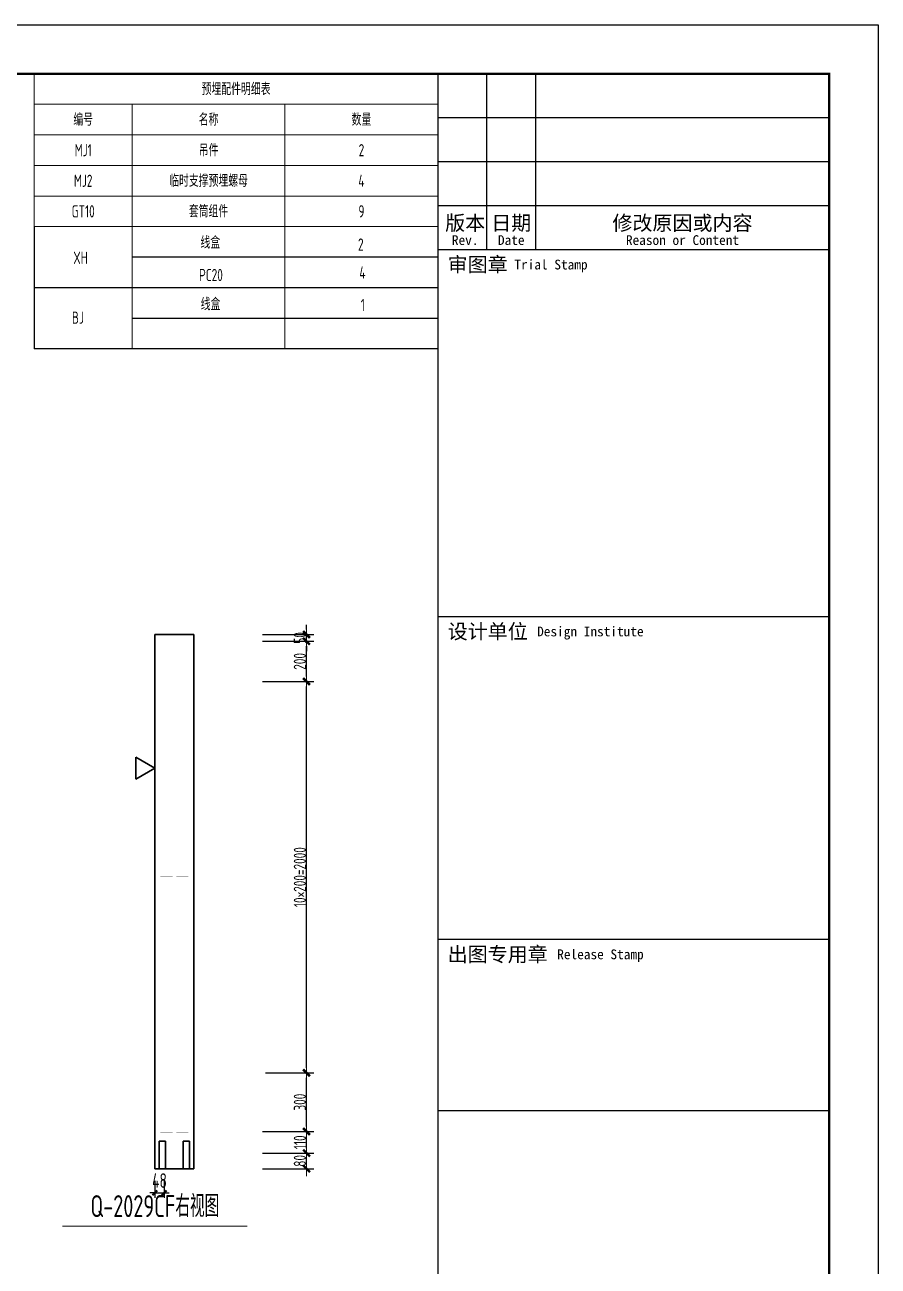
# Model space of a CAD drawing. Extents: x -85320 to 1679916, y -1321939 to 627.
# Drawn here: x 1184297 to 1201740, y -1170247 to -1144872 of the extents above; entities that cross this region are included whole.
import ezdxf
from ezdxf.enums import TextEntityAlignment as Align

# ---------------------------------------------------------------- set-up
doc = ezdxf.new("R2010")
doc.units = 0
doc.header["$LTSCALE"] = 1000
for name, color, linetype in [('BORDER', 7, 'Continuous'), ('手孔标注', 3, 'Continuous'), ('打印线框', 7, 'Continuous'), ('拉模', 7, 'Continuous'), ('砼墙', 3, 'Continuous')]:
    doc.layers.add(name, color=color, linetype=linetype)
for name, color, linetype, lineweight in [('参数表文字', 7, 'Continuous', 18), ('预制墙图名', 7, 'Continuous', 18), ('预制墙墙身水平筋', 130, 'Continuous', 18), ('预制墙墙身纵向受力筋', 1, 'Continuous', 18), ('预制墙详图标注', 3, 'Continuous', 18), ('预制墙详图轮廓', 3, 'Continuous', 35)]:
    doc.layers.add(name, color=color, linetype=linetype, lineweight=lineweight)
doc.styles.add('TSSD_Dimension', font='tssdeng.shx', dxfattribs={"width": 0.7, "bigfont": 'hztxt.shx'})
doc.styles.add('TSSD_Rein', font='Tssdeng.shx', dxfattribs={"width": 0.7, "bigfont": 'hztxt.shx'})
doc.styles.add('样式 1', font='yjkeng.shx', dxfattribs={"width": 0.7, "bigfont": 'yjkchn.shx'})
doc.styles.add('样式 2', font='yjkeng.shx', dxfattribs={"width": 0.7, "bigfont": 'yjkchn.shx'})
doc.styles.add('设计院一', font='', dxfattribs={"width": 0.8})
doc.styles.get('设计院一').set_extended_font_data('SimSun')
doc.dimstyles.new('标注', dxfattribs={"dimtxt": 300, "dimasz": 100, "dimexe": 100, "dimexo": 250, "dimgap": 100, "dimtad": 1, "dimdec": 0, "dimlfac": 0.25, "dimzin": 0, "dimdsep": 46, "dimtxsty": 'TSSD_Dimension', "dimblk": 'ARCHTICK', "dimcen": 0, "dimdle": 100, "dimclrt": 7, "dimadec": 0, "dimazin": 0, "dimtfac": 1, "dimtdec": 0, "dimtix": 1, "dimtmove": 2, "dimatfit": 3, "dimfxl": 1, "dimtolj": 1, "dimtzin": 0, "dimarcsym": 0})
doc.dimstyles.new('盈建科结构', dxfattribs={"dimscale": 100, "dimtxt": 2.5, "dimasz": 1, "dimexe": 1.5, "dimexo": 0.625, "dimgap": 0.1, "dimtad": 1, "dimdec": 0, "dimrnd": 1, "dimzin": 0, "dimdsep": 46, "dimtxsty": '样式 1', "dimblk": '_yjkbk', "dimblk1": 'ARCHTICK', "dimblk2": 'ARCHTICK', "dimcen": 0.09, "dimadec": 0, "dimazin": 0, "dimtfac": 1, "dimtdec": 4, "dimtix": 1, "dimtmove": 2, "dimatfit": 3, "dimfxl": 1, "dimtolj": 1, "dimtzin": 0, "dimarcsym": 0})

# ---------------------------------------------------------------- blocks, each defined once
blk = doc.blocks.new('_yjkbk')
blk.add_line((-1, 0), (1.5, 0))
blk.add_lwpolyline([(-0.7, -0.7, 0.5, 0.5, 0), (0.7, 0.7, 0.5, 0.5, 0)], format="xyseb")
blk = doc.blocks.new('*D4556')
at = {"layer": 'Defpoints', "color": 0, "transparency": 16777216}
for p in [(1189154, -1167934), (1190054, -1167934), (1189154, -1168254)]:
    blk.add_point(p, dxfattribs=at)
at = {"layer": '预制墙详图标注', "color": 0, "lineweight": -2, "transparency": 16777216}
for p, q in [((1189154, -1167934), (1190204, -1167934)), ((1189154, -1168254), (1190204, -1168254)), ((1190054, -1168154), (1190054, -1168034))]:
    blk.add_line(p, q, dxfattribs=at)
at = {"layer": '预制墙详图标注', "color": 0, "lineweight": -2, "transparency": 16777216, "xscale": 100, "yscale": 100, "zscale": 100}
for p, rotation in [((1190054, -1167934), 90), ((1190054, -1168254), 270)]:
    blk.add_blockref('_yjkbk', p, dxfattribs=dict(at, rotation=rotation))
at = {"layer": '预制墙详图标注', "color": 0, "transparency": 16777216, "insert": (1190044, -1168094), "char_height": 250, "attachment_point": 8, "rotation": 90, "style": '样式 1'}
blk.add_mtext('\\A1;80', dxfattribs=at)
blk = doc.blocks.new('_ArchTick')
at = {"color": 0, "linetype": 'ByBlock', "const_width": 0.4}
blk.add_lwpolyline([(-0.5, -0.5), (0.5, 0.5)], dxfattribs=at)
blk = doc.blocks.new('*D4557')
at = {"layer": 'Defpoints', "color": 0, "transparency": 16777216}
for p in [(1189154, -1167494), (1190054, -1167494), (1189154, -1167934)]:
    blk.add_point(p, dxfattribs=at)
at = {"layer": '预制墙详图标注', "color": 0, "lineweight": -2, "transparency": 16777216}
for p, q in [((1189154, -1167494), (1190204, -1167494)), ((1190054, -1167834), (1190054, -1167594)), ((1189154, -1167934), (1190204, -1167934))]:
    blk.add_line(p, q, dxfattribs=at)
at = {"layer": '预制墙详图标注', "color": 0, "lineweight": -2, "transparency": 16777216, "xscale": 100, "yscale": 100, "zscale": 100}
for p, rotation in [((1190054, -1167494), 90), ((1190054, -1167934), 270)]:
    blk.add_blockref('_yjkbk', p, dxfattribs=dict(at, rotation=rotation))
at = {"layer": '预制墙详图标注', "color": 0, "transparency": 16777216, "insert": (1190044, -1167714), "char_height": 250, "attachment_point": 8, "rotation": 90, "style": '样式 1'}
blk.add_mtext('\\A1;110', dxfattribs=at)
blk = doc.blocks.new('*D4558')
at = {"layer": 'Defpoints', "color": 0, "transparency": 16777216}
for p in [(1189154, -1166294), (1190054, -1166294), (1189154, -1167494)]:
    blk.add_point(p, dxfattribs=at)
at = {"layer": '预制墙详图标注', "color": 0, "lineweight": -2, "transparency": 16777216}
for p, q in [((1189216, -1166294), (1190204, -1166294)), ((1190054, -1167394), (1190054, -1166394)), ((1189216, -1167494), (1190204, -1167494))]:
    blk.add_line(p, q, dxfattribs=at)
at = {"layer": '预制墙详图标注', "color": 0, "lineweight": -2, "transparency": 16777216, "xscale": 100, "yscale": 100, "zscale": 100}
for p, rotation in [((1190054, -1166294), 90), ((1190054, -1167494), 270)]:
    blk.add_blockref('_yjkbk', p, dxfattribs=dict(at, rotation=rotation))
at = {"layer": '预制墙详图标注', "color": 0, "transparency": 16777216, "insert": (1190044, -1166894), "char_height": 250, "attachment_point": 8, "rotation": 90, "style": '样式 1'}
blk.add_mtext('\\A1;300', dxfattribs=at)
blk = doc.blocks.new('*D4559')
at = {"layer": 'Defpoints', "color": 0, "transparency": 16777216}
for p in [(1189154, -1158294), (1190054, -1158294), (1189154, -1166294)]:
    blk.add_point(p, dxfattribs=at)
at = {"layer": '预制墙详图标注', "color": 0, "lineweight": -2, "transparency": 16777216}
for p, q in [((1189216, -1158294), (1190204, -1158294)), ((1190054, -1166194), (1190054, -1158394)), ((1189216, -1166294), (1190204, -1166294))]:
    blk.add_line(p, q, dxfattribs=at)
at = {"layer": '预制墙详图标注', "color": 0, "lineweight": -2, "transparency": 16777216, "xscale": 100, "yscale": 100, "zscale": 100}
for p, rotation in [((1190054, -1158294), 90), ((1190054, -1166294), 270)]:
    blk.add_blockref('_yjkbk', p, dxfattribs=dict(at, rotation=rotation))
at = {"layer": '预制墙详图标注', "color": 0, "transparency": 16777216, "insert": (1190044, -1162294), "char_height": 250, "attachment_point": 8, "rotation": 90, "style": '样式 1'}
blk.add_mtext('\\A1;10×200=2000', dxfattribs=at)
blk = doc.blocks.new('*D4574')
at = {"layer": 'Defpoints', "color": 0, "transparency": 16777216}
for p in [(1186954, -1168254), (1187146, -1168254), (1187146, -1168747)]:
    blk.add_point(p, dxfattribs=at)
at = {"layer": '手孔标注', "color": 0, "lineweight": -2, "transparency": 16777216}
for p, q in [((1186954, -1168504), (1186954, -1168847)), ((1187146, -1168504), (1187146, -1168847)), ((1186954, -1168747), (1186854, -1168747)), ((1186954, -1168747), (1187146, -1168747)), ((1187146, -1168747), (1187246, -1168747))]:
    blk.add_line(p, q, dxfattribs=at)
at = {"layer": '手孔标注', "color": 0, "lineweight": -2, "transparency": 16777216, "xscale": 100, "yscale": 100, "zscale": 100}
blk.add_blockref('_ArchTick', (1186954, -1168747), dxfattribs=at)
at = {"layer": '手孔标注', "color": 0, "lineweight": -2, "transparency": 16777216, "xscale": 100, "yscale": 100, "zscale": 100, "rotation": 180}
blk.add_blockref('_ArchTick', (1187146, -1168747), dxfattribs=at)
at = {"layer": '手孔标注', "color": 7, "lineweight": 0, "transparency": 16777216, "insert": (1187050, -1168497), "char_height": 300, "attachment_point": 5, "style": 'TSSD_Dimension'}
blk.add_mtext('\\A1;48', dxfattribs=at)
blk = doc.blocks.new('*D4591')
at = {"layer": 'Defpoints', "color": 0, "transparency": 16777216}
for p in [(1189154, -1157474), (1190054, -1157474), (1189154, -1158294)]:
    blk.add_point(p, dxfattribs=at)
at = {"layer": '预制墙详图标注', "color": 0, "lineweight": -2, "transparency": 16777216}
for p, q in [((1189154, -1157474), (1190204, -1157474)), ((1190054, -1158194), (1190054, -1157574)), ((1189154, -1158294), (1190204, -1158294))]:
    blk.add_line(p, q, dxfattribs=at)
at = {"layer": '预制墙详图标注', "color": 0, "lineweight": -2, "transparency": 16777216, "xscale": 100, "yscale": 100, "zscale": 100}
for p, rotation in [((1190054, -1157474), 90), ((1190054, -1158294), 270)]:
    blk.add_blockref('_yjkbk', p, dxfattribs=dict(at, rotation=rotation))
at = {"layer": '预制墙详图标注', "color": 0, "transparency": 16777216, "insert": (1190044, -1157884), "char_height": 250, "attachment_point": 8, "rotation": 90, "style": '样式 1'}
blk.add_mtext('\\A1;200', dxfattribs=at)
blk = doc.blocks.new('*D4592')
at = {"layer": 'Defpoints', "color": 0, "transparency": 16777216}
for p in [(1189154, -1157334), (1190054, -1157334), (1189154, -1157474)]:
    blk.add_point(p, dxfattribs=at)
at = {"layer": '预制墙详图标注', "color": 0, "lineweight": -2, "transparency": 16777216}
for p, q in [((1189154, -1157334), (1190204, -1157334)), ((1190054, -1157234), (1190054, -1157134)), ((1190054, -1157474), (1190054, -1157334)), ((1189154, -1157474), (1190204, -1157474)), ((1190054, -1157574), (1190054, -1157674))]:
    blk.add_line(p, q, dxfattribs=at)
at = {"layer": '预制墙详图标注', "color": 0, "lineweight": -2, "transparency": 16777216, "xscale": 100, "yscale": 100, "zscale": 100}
for p, rotation in [((1190054, -1157334), 270), ((1190054, -1157474), 90)]:
    blk.add_blockref('_yjkbk', p, dxfattribs=dict(at, rotation=rotation))
at = {"layer": '预制墙详图标注', "color": 0, "transparency": 16777216, "insert": (1190044, -1157404), "char_height": 250, "attachment_point": 8, "rotation": 90, "style": '样式 1'}
blk.add_mtext('\\A1;50', dxfattribs=at)
blk = doc.blocks.new('图框1')
at = {"color": 7}
for p, q in [((1433679, -783089), (1425679, -783089)), ((1425679, -783089), (1425679, -823089)), ((1426679, -786689), (1426679, -783089)), ((1427679, -786689), (1427679, -783089)), ((1433679, -783089), (1433679, -823089)), ((1433679, -823089), (1433679, -783089)), ((1433679, -783089), (1433679, -823089)), ((1433679, -823089), (1433679, -783089)), ((1433679, -783989), (1425679, -783989)), ((1433679, -784889), (1425679, -784889)), ((1433679, -785789), (1425679, -785789)), ((1433679, -786689), (1425679, -786689)), ((1433679, -794189), (1425679, -794189)), ((1433679, -800789), (1425679, -800789)), ((1433679, -804289), (1425679, -804289))]:
    blk.add_line(p, q, dxfattribs=at)
at = {"layer": 'BORDER', "const_width": 50}
blk.add_lwpolyline([(1377779, -823089), (1377779, -783089), (1433679, -783089), (1433679, -823089)], close=True, dxfattribs=at)
at = {"color": 7, "style": '设计院一'}
for s, height, p in [('版本', 300, (1426237, -786289)), ('日期', 300, (1427179, -786289)), ('修改原因或内容', 300, (1430679, -786289)), ('Rev.', 200, (1426237, -786589)), ('Date', 200, (1427179, -786589)), ('Reason or Content', 200, (1430679, -786589))]:
    blk.add_text(s, height=height, dxfattribs=at).set_placement(p, align=Align.CENTER)
for s, height, p in [('审图章', 300, (1425879, -786989)), ('Trial Stamp', 200, (1427243, -786989)), ('设计单位', 300, (1425879, -794489)), ('Design Institute', 200, (1427708, -794489)), ('出图专用章', 300, (1425879, -801089)), ('Release Stamp', 200, (1428118, -801089))]:
    blk.add_text(s, height=height, dxfattribs=at).set_placement(p, align=Align.MIDDLE_LEFT)

msp = doc.modelspace()

# ---------------------------------------------------------------- linework, layer by layer
at = {"layer": '参数表文字', "lineweight": 18}
for p, q in [((1184489.778, -1145871.678), (1192739.778, -1145871.678)), ((1184489.778, -1145871.678), (1184489.778, -1146496.678)), ((1192739.778, -1145871.678), (1192739.778, -1146496.678)), ((1184489.778, -1146496.678), (1192739.778, -1146496.678)), ((1184489.778, -1146496.678), (1186489.778, -1146496.678)), ((1184489.778, -1146496.678), (1184489.778, -1147121.678)), ((1186489.778, -1146496.678), (1186489.778, -1147121.678)), ((1186489.778, -1146496.678), (1189614.778, -1146496.678)), ((1189614.778, -1146496.678), (1189614.778, -1147121.678)), ((1189614.778, -1146496.678), (1192739.778, -1146496.678)), ((1192739.778, -1146496.678), (1192739.778, -1147121.678)), ((1184489.778, -1147121.678), (1186489.778, -1147121.678)), ((1184489.778, -1147121.678), (1186489.778, -1147121.678)), ((1184489.778, -1147121.678), (1184489.778, -1147746.678)), ((1186489.778, -1147121.678), (1189614.778, -1147121.678)), ((1186489.778, -1147121.678), (1186489.778, -1147746.678)), ((1186489.778, -1147121.678), (1189614.778, -1147121.678)), ((1189614.778, -1147121.678), (1192739.778, -1147121.678)), ((1189614.778, -1147121.678), (1189614.778, -1147746.678)), ((1189614.778, -1147121.678), (1192739.778, -1147121.678)), ((1192739.778, -1147121.678), (1192739.778, -1147746.678)), ((1184489.778, -1147746.678), (1186489.778, -1147746.678)), ((1184489.778, -1147746.678), (1186489.778, -1147746.678)), ((1184489.778, -1147746.678), (1184489.778, -1148371.678)), ((1186489.778, -1147746.678), (1189614.778, -1147746.678)), ((1186489.778, -1147746.678), (1186489.778, -1148371.678)), ((1186489.778, -1147746.678), (1189614.778, -1147746.678)), ((1189614.778, -1147746.678), (1192739.778, -1147746.678)), ((1189614.778, -1147746.678), (1189614.778, -1148371.678)), ((1189614.778, -1147746.678), (1192739.778, -1147746.678)), ((1192739.778, -1147746.678), (1192739.778, -1148371.678)), ((1184489.778, -1148371.678), (1186489.778, -1148371.678)), ((1184489.778, -1148371.678), (1186489.778, -1148371.678)), ((1184489.778, -1148371.678), (1184489.778, -1148996.678)), ((1186489.778, -1148371.678), (1189614.778, -1148371.678)), ((1186489.778, -1148371.678), (1186489.778, -1148996.678)), ((1186489.778, -1148371.678), (1189614.778, -1148371.678)), ((1189614.778, -1148371.678), (1192739.778, -1148371.678)), ((1189614.778, -1148371.678), (1189614.778, -1148996.678)), ((1189614.778, -1148371.678), (1192739.778, -1148371.678)), ((1192739.778, -1148371.678), (1192739.778, -1148996.678)), ((1184489.778, -1148996.678), (1186489.778, -1148996.678)), ((1186489.778, -1148996.678), (1189614.778, -1148996.678)), ((1186489.778, -1148996.679), (1186489.778, -1149621.679)), ((1189614.778, -1148996.678), (1192739.778, -1148996.678)), ((1189614.778, -1148996.679), (1189614.778, -1149621.679)), ((1186489.778, -1149621.679), (1186489.778, -1150246.679)), ((1189614.778, -1149621.679), (1189614.778, -1150246.679)), ((1186489.778, -1150246.679), (1186489.778, -1150871.679)), ((1189614.778, -1150246.679), (1189614.778, -1150871.679)), ((1186489.778, -1150871.679), (1186489.778, -1151496.679)), ((1189614.778, -1150871.679), (1189614.778, -1151496.679))]:
    msp.add_line(p, q, dxfattribs=at)
at = {"layer": '手孔标注', "color": 0}
for p, q in [((1184489.778, -1148996.679), (1184489.778, -1149621.679)), ((1184489.778, -1149621.679), (1184489.778, -1150246.679)), ((1192739.778, -1149621.679), (1186489.778, -1149621.679)), ((1192739.778, -1150246.679), (1184489.778, -1150246.679)), ((1184489.778, -1150246.679), (1184489.778, -1150871.679)), ((1184489.778, -1150871.679), (1184489.778, -1151496.679)), ((1192739.778, -1150871.679), (1186489.778, -1150871.679)), ((1192739.778, -1151496.679), (1184489.778, -1151496.679))]:
    msp.add_line(p, q, dxfattribs=at)
at = {"layer": '打印线框', "color": 1}
msp.add_lwpolyline([(1142339.778, -1186871.679), (1142339.778, -1144871.679), (1201739.778, -1144871.679), (1201739.778, -1186871.679)], close=True, dxfattribs=at)
at = {"layer": '砼墙', "lineweight": 35}
for p, q in [((1187045.678, -1168254.354), (1187045.678, -1167694.354)), ((1187045.678, -1167694.354), (1187173.678, -1167694.354)), ((1187045.678, -1168254.354), (1187045.678, -1167694.354)), ((1187045.678, -1167694.354), (1187173.678, -1167694.354)), ((1187045.678, -1168254.354), (1187045.678, -1167694.354)), ((1187045.678, -1167694.354), (1187173.678, -1167694.354)), ((1187045.678, -1168254.354), (1187045.678, -1167694.354)), ((1187045.678, -1167694.354), (1187173.678, -1167694.354)), ((1187173.678, -1168254.354), (1187173.678, -1167694.354)), ((1187173.678, -1168254.354), (1187173.678, -1167694.354)), ((1187173.678, -1168254.354), (1187173.678, -1167694.354)), ((1187173.678, -1168254.354), (1187173.678, -1167694.354)), ((1187533.678, -1168254.354), (1187533.678, -1167694.354)), ((1187533.678, -1167694.354), (1187661.678, -1167694.354)), ((1187533.678, -1168254.354), (1187533.678, -1167694.354)), ((1187533.678, -1167694.354), (1187661.678, -1167694.354)), ((1187533.678, -1168254.354), (1187533.678, -1167694.354)), ((1187533.678, -1167694.354), (1187661.678, -1167694.354)), ((1187533.678, -1168254.354), (1187533.678, -1167694.354)), ((1187533.678, -1167694.354), (1187661.678, -1167694.354)), ((1187533.678, -1168254.354), (1187533.678, -1167694.354)), ((1187533.678, -1167694.354), (1187661.678, -1167694.354)), ((1187661.678, -1168254.354), (1187661.678, -1167694.354)), ((1187661.678, -1168254.354), (1187661.678, -1167694.354)), ((1187661.678, -1168254.354), (1187661.678, -1167694.354)), ((1187661.678, -1168254.354), (1187661.678, -1167694.354)), ((1187661.678, -1168254.354), (1187661.678, -1167694.354))]:
    msp.add_line(p, q, dxfattribs=at)
at = {"layer": '预制墙图名', "lineweight": 18}
msp.add_line((1185065.599, -1169429.757), (1188841.756, -1169429.757), dxfattribs=at)
at = {"layer": '预制墙墙身水平筋', "lineweight": 18, "const_width": 0.18}
for points in [[(1187315.395, -1157494.354), (1187065.678, -1157494.354), (1187065.678, -1157454.354), (1187315.395, -1157454.354), (1187315.395, -1157494.354), (1187065.678, -1157494.354), (1187065.678, -1157454.354), (1187315.395, -1157454.354)], [(1187391.961, -1157454.354), (1187641.678, -1157454.354), (1187641.678, -1157494.354), (1187391.961, -1157494.354), (1187391.961, -1157454.354), (1187641.678, -1157454.354), (1187641.678, -1157494.354), (1187391.961, -1157494.354)], [(1187315.395, -1158314.354), (1187065.678, -1158314.354), (1187065.678, -1158274.354), (1187315.395, -1158274.354), (1187315.395, -1158314.354), (1187065.678, -1158314.354), (1187065.678, -1158274.354), (1187315.395, -1158274.354)], [(1187391.961, -1158274.354), (1187641.678, -1158274.354), (1187641.678, -1158314.354), (1187391.961, -1158314.354), (1187391.961, -1158274.354), (1187641.678, -1158274.354), (1187641.678, -1158314.354), (1187391.961, -1158314.354)], [(1187315.395, -1159114.354), (1187065.678, -1159114.354), (1187065.678, -1159074.354), (1187315.395, -1159074.354), (1187315.395, -1159114.354), (1187065.678, -1159114.354), (1187065.678, -1159074.354), (1187315.395, -1159074.354)], [(1187391.961, -1159074.354), (1187641.678, -1159074.354), (1187641.678, -1159114.354), (1187391.961, -1159114.354), (1187391.961, -1159074.354), (1187641.678, -1159074.354), (1187641.678, -1159114.354), (1187391.961, -1159114.354)], [(1187315.395, -1159914.354), (1187065.678, -1159914.354), (1187065.678, -1159874.354), (1187315.395, -1159874.354), (1187315.395, -1159914.354), (1187065.678, -1159914.354), (1187065.678, -1159874.354), (1187315.395, -1159874.354)], [(1187391.961, -1159874.354), (1187641.678, -1159874.354), (1187641.678, -1159914.354), (1187391.961, -1159914.354), (1187391.961, -1159874.354), (1187641.678, -1159874.354), (1187641.678, -1159914.354), (1187391.961, -1159914.354)], [(1187315.395, -1160714.354), (1187065.678, -1160714.354), (1187065.678, -1160674.354), (1187315.395, -1160674.354), (1187315.395, -1160714.354), (1187065.678, -1160714.354), (1187065.678, -1160674.354), (1187315.395, -1160674.354)], [(1187391.961, -1160674.354), (1187641.678, -1160674.354), (1187641.678, -1160714.354), (1187391.961, -1160714.354), (1187391.961, -1160674.354), (1187641.678, -1160674.354), (1187641.678, -1160714.354), (1187391.961, -1160714.354)], [(1187315.395, -1161514.354), (1187065.678, -1161514.354), (1187065.678, -1161474.354), (1187315.395, -1161474.354), (1187315.395, -1161514.354), (1187065.678, -1161514.354), (1187065.678, -1161474.354), (1187315.395, -1161474.354)], [(1187391.961, -1161474.354), (1187641.678, -1161474.354), (1187641.678, -1161514.354), (1187391.961, -1161514.354), (1187391.961, -1161474.354), (1187641.678, -1161474.354), (1187641.678, -1161514.354), (1187391.961, -1161514.354)], [(1187315.395, -1162314.354), (1187065.678, -1162314.354), (1187065.678, -1162274.354), (1187315.395, -1162274.354), (1187315.395, -1162314.354), (1187065.678, -1162314.354), (1187065.678, -1162274.354), (1187315.395, -1162274.354)], [(1187391.961, -1162274.354), (1187641.678, -1162274.354), (1187641.678, -1162314.354), (1187391.961, -1162314.354), (1187391.961, -1162274.354), (1187641.678, -1162274.354), (1187641.678, -1162314.354), (1187391.961, -1162314.354)], [(1187315.395, -1163114.354), (1187065.678, -1163114.354), (1187065.678, -1163074.354), (1187315.395, -1163074.354), (1187315.395, -1163114.354), (1187065.678, -1163114.354), (1187065.678, -1163074.354), (1187315.395, -1163074.354)], [(1187391.961, -1163074.354), (1187641.678, -1163074.354), (1187641.678, -1163114.354), (1187391.961, -1163114.354), (1187391.961, -1163074.354), (1187641.678, -1163074.354), (1187641.678, -1163114.354), (1187391.961, -1163114.354)], [(1187315.395, -1163914.354), (1187065.678, -1163914.354), (1187065.678, -1163874.354), (1187315.395, -1163874.354), (1187315.395, -1163914.354), (1187065.678, -1163914.354), (1187065.678, -1163874.354), (1187315.395, -1163874.354)], [(1187391.961, -1163874.354), (1187641.678, -1163874.354), (1187641.678, -1163914.354), (1187391.961, -1163914.354), (1187391.961, -1163874.354), (1187641.678, -1163874.354), (1187641.678, -1163914.354), (1187391.961, -1163914.354)], [(1187315.395, -1164714.354), (1187065.678, -1164714.354), (1187065.678, -1164674.354), (1187315.395, -1164674.354), (1187315.395, -1164714.354), (1187065.678, -1164714.354), (1187065.678, -1164674.354), (1187315.395, -1164674.354)], [(1187391.961, -1164674.354), (1187641.678, -1164674.354), (1187641.678, -1164714.354), (1187391.961, -1164714.354), (1187391.961, -1164674.354), (1187641.678, -1164674.354), (1187641.678, -1164714.354), (1187391.961, -1164714.354)], [(1187315.395, -1165514.354), (1187065.678, -1165514.354), (1187065.678, -1165474.354), (1187315.395, -1165474.354), (1187315.395, -1165514.354), (1187065.678, -1165514.354), (1187065.678, -1165474.354), (1187315.395, -1165474.354)], [(1187391.961, -1165474.354), (1187641.678, -1165474.354), (1187641.678, -1165514.354), (1187391.961, -1165514.354), (1187391.961, -1165474.354), (1187641.678, -1165474.354), (1187641.678, -1165514.354), (1187391.961, -1165514.354)], [(1187315.395, -1166314.354), (1187065.678, -1166314.354), (1187065.678, -1166274.354), (1187315.395, -1166274.354), (1187315.395, -1166314.354), (1187065.678, -1166314.354), (1187065.678, -1166274.354), (1187315.395, -1166274.354)], [(1187391.961, -1166274.354), (1187641.678, -1166274.354), (1187641.678, -1166314.354), (1187391.961, -1166314.354), (1187391.961, -1166274.354), (1187641.678, -1166274.354), (1187641.678, -1166314.354), (1187391.961, -1166314.354)], [(1187315.395, -1166714.354), (1187065.678, -1166714.354), (1187065.678, -1166674.354), (1187315.395, -1166674.354), (1187315.395, -1166714.354), (1187065.678, -1166714.354), (1187065.678, -1166674.354), (1187315.395, -1166674.354)], [(1187391.961, -1166674.354), (1187641.678, -1166674.354), (1187641.678, -1166714.354), (1187391.961, -1166714.354), (1187391.961, -1166674.354), (1187641.678, -1166674.354), (1187641.678, -1166714.354), (1187391.961, -1166714.354)], [(1187315.395, -1167114.354), (1187065.678, -1167114.354), (1187065.678, -1167074.354), (1187315.395, -1167074.354), (1187315.395, -1167114.354), (1187065.678, -1167114.354), (1187065.678, -1167074.354), (1187315.395, -1167074.354)], [(1187391.961, -1167074.354), (1187641.678, -1167074.354), (1187641.678, -1167114.354), (1187391.961, -1167114.354), (1187391.961, -1167074.354), (1187641.678, -1167074.354), (1187641.678, -1167114.354), (1187391.961, -1167114.354)], [(1187315.395, -1167514.354), (1187065.678, -1167514.354), (1187065.678, -1167474.354), (1187315.395, -1167474.354), (1187315.395, -1167514.354), (1187065.678, -1167514.354), (1187065.678, -1167474.354), (1187315.395, -1167474.354)], [(1187391.961, -1167474.354), (1187641.678, -1167474.354), (1187641.678, -1167514.354), (1187391.961, -1167514.354), (1187391.961, -1167474.354), (1187641.678, -1167474.354), (1187641.678, -1167514.354), (1187391.961, -1167514.354)], [(1187279.395, -1167954.354), (1187029.678, -1167954.354), (1187029.678, -1167914.354), (1187279.395, -1167914.354), (1187279.395, -1167954.354), (1187029.678, -1167954.354), (1187029.678, -1167914.354), (1187279.395, -1167914.354)], [(1187427.961, -1167914.354), (1187677.678, -1167914.354), (1187677.678, -1167954.354), (1187427.961, -1167954.354), (1187427.961, -1167914.354), (1187677.678, -1167914.354), (1187677.678, -1167954.354), (1187427.961, -1167954.354)]]:
    msp.add_lwpolyline(points, close=True, dxfattribs=at)
at = {"layer": '预制墙墙身纵向受力筋', "lineweight": 18, "const_width": 0.18}
for points in [[(1187077.678, -1167770.354), (1187077.678, -1156270.354), (1187141.678, -1156270.354), (1187141.678, -1167770.354)], [(1187565.678, -1167770.354), (1187565.678, -1156270.354), (1187629.678, -1156270.354), (1187629.678, -1167770.354)]]:
    msp.add_lwpolyline(points, close=True, dxfattribs=at)
at = {"layer": '预制墙详图标注', "lineweight": 35}
for p, q in [((1186953.678, -1160064.354), (1186563.966, -1159839.354)), ((1186563.966, -1159839.354), (1186563.966, -1160289.354)), ((1186953.678, -1160064.354), (1186563.966, -1160289.354))]:
    msp.add_line(p, q, dxfattribs=at)
at = {"layer": '预制墙详图轮廓', "lineweight": 35}
for p, q in [((1186953.678, -1157334.354), (1187753.678, -1157334.354)), ((1186953.678, -1168254.354), (1186953.678, -1157334.354)), ((1187753.678, -1168254.354), (1187753.678, -1157334.354)), ((1186953.678, -1168254.354), (1187753.678, -1168254.354))]:
    msp.add_line(p, q, dxfattribs=at)

# ---------------------------------------------------------------- block references
at = {"layer": '拉模', "color": 3}
msp.add_blockref('图框1', (-232939.171, -362782.985), dxfattribs=at)

# ---------------------------------------------------------------- texts
at = {"layer": '参数表文字', "linetype": 'Continuous', "style": 'TSSD_Rein', "width": 0.7}
for s, p in [('预埋配件明细表', (1188614.778, -1146184.178)), ('编号', (1185489.778, -1146809.178)), ('名称', (1188052.278, -1146809.178)), ('数量', (1191177.278, -1146809.178)), ('MJ1', (1185489.778, -1147434.178)), ('吊件', (1188052.278, -1147434.178)), ('2', (1191177.278, -1147434.178)), ('MJ2', (1185489.778, -1148059.178)), ('临时支撑预埋螺母', (1188052.278, -1148059.178)), ('4', (1191177.278, -1148059.178)), ('GT10', (1185489.778, -1148684.178)), ('套筒组件', (1188052.278, -1148684.178)), ('9', (1191177.278, -1148684.178)), ('线盒', (1188088.85, -1149321.753)), ('2', (1191164.911, -1149362.67)), ('XH', (1185436.61, -1149634.415)), ('PC20', (1188101.202, -1149986.152)), ('4', (1191198.312, -1149935.598)), ('线盒', (1188093.161, -1150582.354)), ('1', (1191205.428, -1150597.65)), ('BJ', (1185382.203, -1150857.349))]:
    msp.add_text(s, height=250, dxfattribs=at).set_placement(p, align=Align.MIDDLE_CENTER)
at = {"layer": '预制墙图名', "linetype": 'Continuous', "style": '样式 2', "width": 0.7}
msp.add_text('Q-2029CF右视图', height=450, dxfattribs=at).set_placement((1186953.678, -1169379.354), align=Align.BOTTOM_CENTER)

# ---------------------------------------------------------------- dimensions: what is measured, and where the dimension line sits
at = {"layer": '手孔标注', "color": 3, "lineweight": 0}
dim = msp.add_linear_dim(base=(1187145.678, -1168746.768), p1=(1186953.678, -1168254.354), p2=(1187145.678, -1168254.354), dimstyle='标注', dxfattribs=at)
dim.commit()
dim.dimension.update_dxf_attribs({"geometry": '*D4574', "text_midpoint": (1187049.678, -1168496.768)})
at = {"layer": '预制墙详图标注'}
for p1, p2, text, override, picture, middle in [((1189153.678, -1157474.354), (1189153.678, -1157334.354), '50', {"dimscale": 100, "dimtxt": 2.5, "dimasz": 1, "dimexe": 1.5, "dimexo": 0, "dimgap": 0.1, "dimtad": 1, "dimlfac": 0.25, "dimrnd": 5, "dimdle": 0, "dimfxlon": 0}, '*D4592', (1189918.678, -1157404.354)), ((1189153.678, -1158294.354), (1189153.678, -1157474.354), '200', {"dimscale": 100, "dimtxt": 2.5, "dimasz": 1, "dimexe": 1.5, "dimexo": 0, "dimgap": 0.1, "dimtad": 1, "dimlfac": 0.25, "dimrnd": 5, "dimdle": 0, "dimfxlon": 0}, '*D4591', (1189918.678, -1157884.354)), ((1189153.678, -1166294.354), (1189153.678, -1158294.354), '10×200=2000', {"dimscale": 100, "dimtxt": 2.5, "dimasz": 1, "dimexe": 1.5, "dimexo": 0.625, "dimgap": 0.1, "dimtad": 1, "dimlfac": 0.25, "dimrnd": 5, "dimdle": 0, "dimtix": 1, "dimfxlon": 0}, '*D4559', (1189918.678, -1162294.354)), ((1189153.678, -1167494.354), (1189153.678, -1166294.354), '300', {"dimscale": 100, "dimtxt": 2.5, "dimasz": 1, "dimexe": 1.5, "dimexo": 0.625, "dimgap": 0.1, "dimtad": 1, "dimlfac": 0.25, "dimrnd": 5, "dimdle": 0, "dimtix": 1, "dimfxlon": 0}, '*D4558', (1189918.678, -1166894.354))]:
    dim = msp.add_aligned_dim(p1=p1, p2=p2, distance=-900, text=text, dimstyle='盈建科结构', override=override, dxfattribs=at)
    dim.commit()
    dim.dimension.update_dxf_attribs({"geometry": picture, "text_midpoint": middle})
for p1, p2, picture, middle in [((1189153.678, -1167934.354), (1189153.678, -1167494.354), '*D4557', (1189918.678, -1167714.354)), ((1189153.678, -1168254.354), (1189153.678, -1167934.354), '*D4556', (1189918.678, -1168094.354))]:
    dim = msp.add_aligned_dim(p1=p1, p2=p2, distance=-900, dimstyle='盈建科结构', override={"dimscale": 100, "dimtxt": 2.5, "dimasz": 1, "dimexe": 1.5, "dimexo": 0, "dimgap": 0.1, "dimtad": 1, "dimlfac": 0.25, "dimrnd": 5, "dimdle": 0, "dimfxlon": 0}, dxfattribs=at)
    dim.commit()
    dim.dimension.update_dxf_attribs({"geometry": picture, "text_midpoint": middle})

doc.saveas('drawing.dxf')
